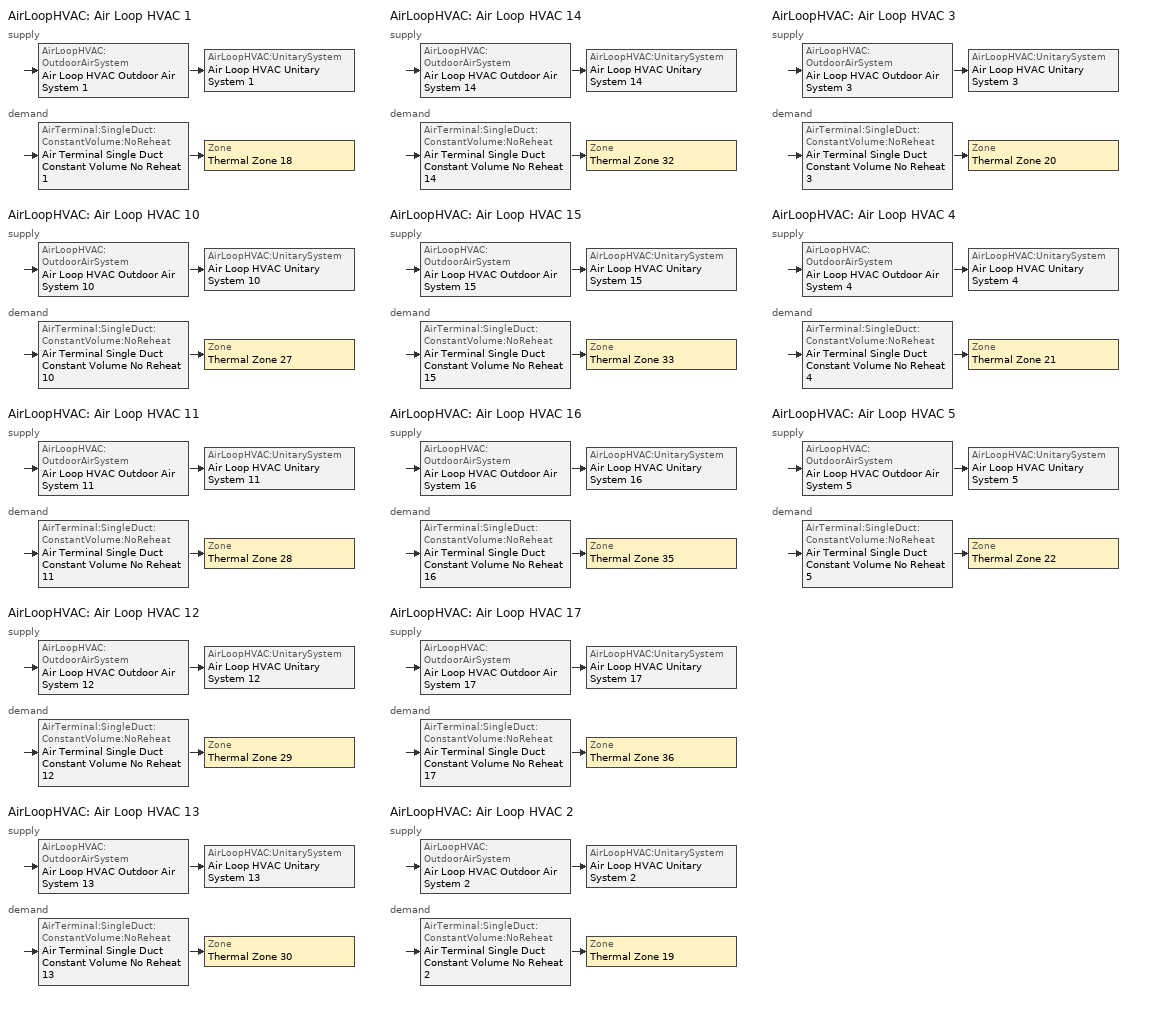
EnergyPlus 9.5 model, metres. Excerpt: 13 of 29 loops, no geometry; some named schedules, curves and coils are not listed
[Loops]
AirLoopHVAC 'Air Loop HVAC 1'
 supply: AirLoopHVAC:OutdoorAirSystem 'Air Loop HVAC Outdoor Air System 1' > AirLoopHVAC:UnitarySystem 'Air Loop HVAC Unitary System 1'
 demand: AirTerminal:SingleDuct:ConstantVolume:NoReheat 'Air Terminal Single Duct Constant Volume No Reheat 1' > Zone 'Thermal Zone 18'
AirLoopHVAC 'Air Loop HVAC 10'
 supply: AirLoopHVAC:OutdoorAirSystem 'Air Loop HVAC Outdoor Air System 10' > AirLoopHVAC:UnitarySystem 'Air Loop HVAC Unitary System 10'
 demand: AirTerminal:SingleDuct:ConstantVolume:NoReheat 'Air Terminal Single Duct Constant Volume No Reheat 10' > Zone 'Thermal Zone 27'
AirLoopHVAC 'Air Loop HVAC 11'
 supply: AirLoopHVAC:OutdoorAirSystem 'Air Loop HVAC Outdoor Air System 11' > AirLoopHVAC:UnitarySystem 'Air Loop HVAC Unitary System 11'
 demand: AirTerminal:SingleDuct:ConstantVolume:NoReheat 'Air Terminal Single Duct Constant Volume No Reheat 11' > Zone 'Thermal Zone 28'
AirLoopHVAC 'Air Loop HVAC 12'
 supply: AirLoopHVAC:OutdoorAirSystem 'Air Loop HVAC Outdoor Air System 12' > AirLoopHVAC:UnitarySystem 'Air Loop HVAC Unitary System 12'
 demand: AirTerminal:SingleDuct:ConstantVolume:NoReheat 'Air Terminal Single Duct Constant Volume No Reheat 12' > Zone 'Thermal Zone 29'
AirLoopHVAC 'Air Loop HVAC 13'
 supply: AirLoopHVAC:OutdoorAirSystem 'Air Loop HVAC Outdoor Air System 13' > AirLoopHVAC:UnitarySystem 'Air Loop HVAC Unitary System 13'
 demand: AirTerminal:SingleDuct:ConstantVolume:NoReheat 'Air Terminal Single Duct Constant Volume No Reheat 13' > Zone 'Thermal Zone 30'
AirLoopHVAC 'Air Loop HVAC 14'
 supply: AirLoopHVAC:OutdoorAirSystem 'Air Loop HVAC Outdoor Air System 14' > AirLoopHVAC:UnitarySystem 'Air Loop HVAC Unitary System 14'
 demand: AirTerminal:SingleDuct:ConstantVolume:NoReheat 'Air Terminal Single Duct Constant Volume No Reheat 14' > Zone 'Thermal Zone 32'
AirLoopHVAC 'Air Loop HVAC 15'
 supply: AirLoopHVAC:OutdoorAirSystem 'Air Loop HVAC Outdoor Air System 15' > AirLoopHVAC:UnitarySystem 'Air Loop HVAC Unitary System 15'
 demand: AirTerminal:SingleDuct:ConstantVolume:NoReheat 'Air Terminal Single Duct Constant Volume No Reheat 15' > Zone 'Thermal Zone 33'
AirLoopHVAC 'Air Loop HVAC 16'
 supply: AirLoopHVAC:OutdoorAirSystem 'Air Loop HVAC Outdoor Air System 16' > AirLoopHVAC:UnitarySystem 'Air Loop HVAC Unitary System 16'
 demand: AirTerminal:SingleDuct:ConstantVolume:NoReheat 'Air Terminal Single Duct Constant Volume No Reheat 16' > Zone 'Thermal Zone 35'
AirLoopHVAC 'Air Loop HVAC 17'
 supply: AirLoopHVAC:OutdoorAirSystem 'Air Loop HVAC Outdoor Air System 17' > AirLoopHVAC:UnitarySystem 'Air Loop HVAC Unitary System 17'
 demand: AirTerminal:SingleDuct:ConstantVolume:NoReheat 'Air Terminal Single Duct Constant Volume No Reheat 17' > Zone 'Thermal Zone 36'
AirLoopHVAC 'Air Loop HVAC 2'
 supply: AirLoopHVAC:OutdoorAirSystem 'Air Loop HVAC Outdoor Air System 2' > AirLoopHVAC:UnitarySystem 'Air Loop HVAC Unitary System 2'
 demand: AirTerminal:SingleDuct:ConstantVolume:NoReheat 'Air Terminal Single Duct Constant Volume No Reheat 2' > Zone 'Thermal Zone 19'
AirLoopHVAC 'Air Loop HVAC 3'
 supply: AirLoopHVAC:OutdoorAirSystem 'Air Loop HVAC Outdoor Air System 3' > AirLoopHVAC:UnitarySystem 'Air Loop HVAC Unitary System 3'
 demand: AirTerminal:SingleDuct:ConstantVolume:NoReheat 'Air Terminal Single Duct Constant Volume No Reheat 3' > Zone 'Thermal Zone 20'
AirLoopHVAC 'Air Loop HVAC 4'
 supply: AirLoopHVAC:OutdoorAirSystem 'Air Loop HVAC Outdoor Air System 4' > AirLoopHVAC:UnitarySystem 'Air Loop HVAC Unitary System 4'
 demand: AirTerminal:SingleDuct:ConstantVolume:NoReheat 'Air Terminal Single Duct Constant Volume No Reheat 4' > Zone 'Thermal Zone 21'
AirLoopHVAC 'Air Loop HVAC 5'
 supply: AirLoopHVAC:OutdoorAirSystem 'Air Loop HVAC Outdoor Air System 5' > AirLoopHVAC:UnitarySystem 'Air Loop HVAC Unitary System 5'
 demand: AirTerminal:SingleDuct:ConstantVolume:NoReheat 'Air Terminal Single Duct Constant Volume No Reheat 5' > Zone 'Thermal Zone 22'
[ZoneControl:Thermostat] Temperature Difference Between Cutout And Setpoint {deltaC}=0
Name | Zone or ZoneList | Control Type Schedule | Control 1
Thermal Zone 18 Thermostat | Thermal Zone 18 | Thermal Zone 18 Thermostat Schedule | Thermostat Setpoint Dual Setpoint 1
Thermal Zone 19 Thermostat | Thermal Zone 19 | Thermal Zone 19 Thermostat Schedule | Thermostat Setpoint Dual Setpoint 2
Thermal Zone 20 Thermostat | Thermal Zone 20 | Thermal Zone 20 Thermostat Schedule | Thermostat Setpoint Dual Setpoint 3
Thermal Zone 21 Thermostat | Thermal Zone 21 | Thermal Zone 21 Thermostat Schedule | Thermostat Setpoint Dual Setpoint 4
Thermal Zone 22 Thermostat | Thermal Zone 22 | Thermal Zone 22 Thermostat Schedule | Thermostat Setpoint Dual Setpoint 5
Thermal Zone 27 Thermostat | Thermal Zone 27 | Thermal Zone 27 Thermostat Schedule | Thermostat Setpoint Dual Setpoint 10
Thermal Zone 28 Thermostat | Thermal Zone 28 | Thermal Zone 28 Thermostat Schedule | Thermostat Setpoint Dual Setpoint 11
Thermal Zone 29 Thermostat | Thermal Zone 29 | Thermal Zone 29 Thermostat Schedule | Thermostat Setpoint Dual Setpoint 12
Thermal Zone 30 Thermostat | Thermal Zone 30 | Thermal Zone 30 Thermostat Schedule | Thermostat Setpoint Dual Setpoint 13
Thermal Zone 32 Thermostat | Thermal Zone 32 | Thermal Zone 32 Thermostat Schedule | Thermostat Setpoint Dual Setpoint 15
Thermal Zone 33 Thermostat | Thermal Zone 33 | Thermal Zone 33 Thermostat Schedule | Thermostat Setpoint Dual Setpoint 16
Thermal Zone 35 Thermostat | Thermal Zone 35 | Thermal Zone 35 Thermostat Schedule | Thermostat Setpoint Dual Setpoint 18
Thermal Zone 36 Thermostat | Thermal Zone 36 | Thermal Zone 36 Thermostat Schedule | Thermostat Setpoint Dual Setpoint 19
[ThermostatSetpoint:DualSetpoint]
Name | Heating Setpoint Temperature Schedule | Cooling Setpoint Temperature Schedule
Thermostat Setpoint Dual Setpoint 1 | Schedule Year 2 | Schedule Year 1
Thermostat Setpoint Dual Setpoint 2 | Schedule Year 4 | Schedule Year 3
Thermostat Setpoint Dual Setpoint 3 | Schedule Year 6 | Schedule Year 5
Thermostat Setpoint Dual Setpoint 4 | Schedule Year 8 | Schedule Year 7
Thermostat Setpoint Dual Setpoint 5 | Schedule Year 10 | Schedule Year 9
Thermostat Setpoint Dual Setpoint 10 | Schedule Year 20 | Schedule Year 19
Thermostat Setpoint Dual Setpoint 11 | Schedule Year 22 | Schedule Year 21
Thermostat Setpoint Dual Setpoint 12 | Schedule Year 24 | Schedule Year 23
Thermostat Setpoint Dual Setpoint 13 | Schedule Year 26 | Schedule Year 25
Thermostat Setpoint Dual Setpoint 15 | Schedule Year 30 | Schedule Year 29
Thermostat Setpoint Dual Setpoint 16 | Schedule Year 32 | Schedule Year 31
Thermostat Setpoint Dual Setpoint 18 | Schedule Year 36 | Schedule Year 35
Thermostat Setpoint Dual Setpoint 19 | Schedule Year 38 | Schedule Year 37
[AirTerminal:SingleDuct:ConstantVolume:NoReheat]
Name | Availability Schedule | Maximum Air Flow Rate {m3/s}
Air Terminal Single Duct Constant Volume No Reheat 1 | Schedule Compact 5 | 1.88068
Air Terminal Single Duct Constant Volume No Reheat 2 | Schedule Compact 9 | 1.42471
Air Terminal Single Duct Constant Volume No Reheat 3 | Schedule Compact 13 | 4.30961
Air Terminal Single Duct Constant Volume No Reheat 4 | Schedule Compact 17 | 4.76907
Air Terminal Single Duct Constant Volume No Reheat 5 | Schedule Compact 21 | 4.64335
Air Terminal Single Duct Constant Volume No Reheat 10 | Schedule Compact 41 | 1.07747
Air Terminal Single Duct Constant Volume No Reheat 11 | Schedule Compact 45 | 4.27363
Air Terminal Single Duct Constant Volume No Reheat 12 | Schedule Compact 49 | 0.432924
Air Terminal Single Duct Constant Volume No Reheat 13 | Schedule Compact 53 | 0.286882
Air Terminal Single Duct Constant Volume No Reheat 14 | Schedule Compact 60 | 0.2581
Air Terminal Single Duct Constant Volume No Reheat 15 | Schedule Compact 64 | 0.350652
Air Terminal Single Duct Constant Volume No Reheat 16 | Schedule Compact 72 | 0.0755892
Air Terminal Single Duct Constant Volume No Reheat 17 | Schedule Compact 76 | 1.14708
[Zone equipment]
Thermal Zone 18: Air Terminal Single Duct Constant Volume No Reheat 1
Thermal Zone 19: Air Terminal Single Duct Constant Volume No Reheat 2
Thermal Zone 20: Air Terminal Single Duct Constant Volume No Reheat 3
Thermal Zone 21: Air Terminal Single Duct Constant Volume No Reheat 4
Thermal Zone 22: Air Terminal Single Duct Constant Volume No Reheat 5
Thermal Zone 27: Air Terminal Single Duct Constant Volume No Reheat 10
Thermal Zone 28: Air Terminal Single Duct Constant Volume No Reheat 11
Thermal Zone 29: Fan Zone Exhaust 1, Air Terminal Single Duct Constant Volume No Reheat 12
Thermal Zone 30: Air Terminal Single Duct Constant Volume No Reheat 13
Thermal Zone 32: Air Terminal Single Duct Constant Volume No Reheat 14
Thermal Zone 33: Air Terminal Single Duct Constant Volume No Reheat 15
Thermal Zone 35: Air Terminal Single Duct Constant Volume No Reheat 16
Thermal Zone 36: Air Terminal Single Duct Constant Volume No Reheat 17
[Sizing:Zone] Zone Cooling Design Supply Air Temperature Input Method=SupplyAirTemperature; Zone Cooling Design Supply Air Temperature Difference {deltaC}=11.11; Zone Heating Design Supply Air Temperature Input Method=SupplyAirTemperature; Zone Heating Design Supply Air Temperature Difference {deltaC}=11.11; Zone Cooling Design Supply Air Humidity Ratio {kgWater/kgDryAir}=0.0085; Zone Heating Design Supply Air Humidity Ratio {kgWater/kgDryAir}=0.008; Cooling Design Air Flow Method=Flow/Zone; Cooling Minimum Air Flow per Zone Floor Area {m3/s-m2}=0.000762; Cooling Minimum Air Flow {m3/s}=0; Cooling Minimum Air Flow Fraction=0; Heating Design Air Flow Method=Flow/Zone; Heating Maximum Air Flow per Zone Floor Area {m3/s-m2}=0.002032; Heating Maximum Air Flow {m3/s}=0.141576; Heating Maximum Air Flow Fraction=0.3; Account for Dedicated Outdoor Air System=No
Name | Zone Cooling Design Supply Air Temperature {C} | Zone Heating Design Supply Air Temperature {C} | Design Specification Outdoor Air Object | Cooling Design Air Flow Rate {m3/s} | Heating Design Air Flow Rate {m3/s}
Thermal Zone 18 | 13.8889 | 35 | Design Specification Outdoor Air 1 | 1.88068 | 1.88068
Thermal Zone 19 | 13.8889 | 35 | Design Specification Outdoor Air 2 | 1.42471 | 1.42471
Thermal Zone 20 | 13.8889 | 35 | Design Specification Outdoor Air 3 | 4.30961 | 4.30961
Thermal Zone 21 | 13.8889 | 35 | Design Specification Outdoor Air 4 | 4.76907 | 4.76907
Thermal Zone 22 | 13.8889 | 35 | Design Specification Outdoor Air 5 | 4.64335 | 4.64335
Thermal Zone 27 | 13.8889 | 35 | Design Specification Outdoor Air 10 | 1.07747 | 1.07747
Thermal Zone 28 | 13.8889 | 35 | Design Specification Outdoor Air 11 | 4.27363 | 4.27363
Thermal Zone 29 | 13.3333 | 43.3333 | Design Specification Outdoor Air 26 | 0.432924 | 0.432924
Thermal Zone 30 | 13.3333 | 43.3333 | Design Specification Outdoor Air 27 | 0.286882 | 0.286882
Thermal Zone 32 | 13.3333 | 43.3333 | Design Specification Outdoor Air 28 | 0.2581 | 0.2581
Thermal Zone 33 | 13.3333 | 43.3333 | Design Specification Outdoor Air 25 | 0.350652 | 0.350652
Thermal Zone 35 | 13.3333 | 43.3333 | Design Specification Outdoor Air 18 | 0.0755892 | 0.0755892
Thermal Zone 36 | 13.8889 | 35 | Design Specification Outdoor Air 19 | 1.14708 | 1.14708
[DesignSpecification:OutdoorAir] Outdoor Air Method=Sum; Outdoor Air Flow per Person {m3/s-person}=0; Outdoor Air Flow per Zone Floor Area {m3/s-m2}=0; Outdoor Air Flow per Zone {m3/s}=0; Outdoor Air Flow Air Changes per Hour {1/hr}=0
Design Specification Outdoor Air 1; Design Specification Outdoor Air 2; Design Specification Outdoor Air 3; Design Specification Outdoor Air 4; Design Specification Outdoor Air 5; Design Specification Outdoor Air 10; Design Specification Outdoor Air 11; Design Specification Outdoor Air 26; Design Specification Outdoor Air 27; Design Specification Outdoor Air 28; Design Specification Outdoor Air 25; Design Specification Outdoor Air 18; Design Specification Outdoor Air 19
[Fan:ZoneExhaust]
Fan Zone Exhaust 1: Availability Schedule=Schedule Year 87; Fan Total Efficiency=0.7; Pressure Rise {Pa}=0.00741683; Maximum Flow Rate {m3/s}=0.09438; System Availability Manager Coupling Mode=Decoupled
[ZoneHVAC:PackagedTerminalAirConditioner]
Zone HVAC Packaged Terminal Air Conditioner 1: Availability Schedule=Always On Discrete; Cooling Supply Air Flow Rate {m3/s}=0.0127646; Heating Supply Air Flow Rate {m3/s}=0.0127646; No Load Supply Air Flow Rate {m3/s}=0.0127646; Cooling Outdoor Air Flow Rate {m3/s}=0; Heating Outdoor Air Flow Rate {m3/s}=0; No Load Outdoor Air Flow Rate {m3/s}=0; Supply Air Fan=Fan On Off 14; Heating Coil=Coil Heating Electric 12; Cooling Coil=Coil Cooling DX Single Speed 3; Fan Placement=BlowThrough; Supply Air Fan Operating Mode Schedule=Schedule Year 91; Minimum Supply Air Temperature in Cooling Mode {C}=14.4444; Maximum Supply Air Temperature in Heating Mode {C}=35
[Fan:OnOff] Motor In Airstream Fraction=1
Name | Availability Schedule | Fan Total Efficiency | Pressure Rise {Pa} | Maximum Flow Rate {m3/s} | Motor Efficiency | Fan Power Ratio Function of Speed Ratio Curve | Fan Efficiency Ratio Function of Speed Ratio Curve
Fan On Off 14 | Always On Discrete | 0.5 | 62.1446 | 0.0127646 | 0.714286 | Fan On Off Power Curve 13 | Fan On Off Efficiency Curve 13
Fan On Off 17 | Always On Discrete | 0.5 | 62.1446 | 0.193782 | 0.714286 | Fan On Off Power Curve 16 | Fan On Off Efficiency Curve 16
Fan On Off 1 | Schedule Year 65 | 0.64 | 310.723 | 1.88068 | 0.914286 | Fan On Off Power Curve | Fan On Off Efficiency Curve
Fan On Off 10 | Schedule Year 83 | 0.64 | 310.723 | 1.07747 | 0.914286 | Fan On Off Power Curve 9 | Fan On Off Efficiency Curve 9
Fan On Off 11 | Schedule Year 85 | 0.64 | 310.723 | 4.27363 | 0.914286 | Fan On Off Power Curve 10 | Fan On Off Efficiency Curve 10
Fan On Off 12 | Schedule Year 87 | 0.64 | 169.033 | 0.432924 | 0.914286 | Fan On Off Power Curve 11 | Fan On Off Efficiency Curve 11
Fan On Off 13 | Schedule Year 89 | 0.64 | 169.033 | 0.286882 | 0.914286 | Fan On Off Power Curve 12 | Fan On Off Efficiency Curve 12
Fan On Off 15 | Schedule Year 92 | 0.64 | 169.033 | 0.2581 | 0.914286 | Fan On Off Power Curve 14 | Fan On Off Efficiency Curve 14
Fan On Off 16 | Schedule Year 94 | 0.64 | 169.033 | 0.350652 | 0.914286 | Fan On Off Power Curve 15 | Fan On Off Efficiency Curve 15
Fan On Off 18 | Schedule Year 97 | 0.64 | 169.033 | 0.0755892 | 0.914286 | Fan On Off Power Curve 17 | Fan On Off Efficiency Curve 17
Fan On Off 19 | Schedule Year 99 | 0.64 | 310.723 | 1.14708 | 0.914286 | Fan On Off Power Curve 18 | Fan On Off Efficiency Curve 18
Fan On Off 2 | Schedule Year 67 | 0.64 | 310.723 | 1.42471 | 0.914286 | Fan On Off Power Curve 1 | Fan On Off Efficiency Curve 1
Fan On Off 3 | Schedule Year 69 | 0.64 | 310.723 | 4.30961 | 0.914286 | Fan On Off Power Curve 2 | Fan On Off Efficiency Curve 2
Fan On Off 4 | Schedule Year 71 | 0.64 | 310.723 | 4.76907 | 0.914286 | Fan On Off Power Curve 3 | Fan On Off Efficiency Curve 3
Fan On Off 5 | Schedule Year 73 | 0.64 | 310.723 | 4.64335 | 0.914286 | Fan On Off Power Curve 4 | Fan On Off Efficiency Curve 4
[Coil:Heating:Electric] Efficiency=1
Name | Availability Schedule | Nominal Capacity {W}
Coil Heating Electric 12 | Schedule Compact 54 | 711.937
Coil Heating Electric 13 | Schedule Compact 66 | 5404.02
Coil Heating Electric 1 | Schedule Compact 3 | 243939
Coil Heating Electric 10 | Schedule Compact 39 | 139757
Coil Heating Electric 11 | Schedule Compact 43 | 554322
Coil Heating Electric 14 | Schedule Compact 74 | 148785
Coil Heating Electric 2 | Schedule Compact 7 | 184796
Coil Heating Electric 3 | Schedule Compact 11 | 558989
Coil Heating Electric 4 | Schedule Compact 15 | 618585
Coil Heating Electric 5 | Schedule Compact 19 | 602278
[Coil:Cooling:DX:SingleSpeed] Gross Rated Sensible Heat Ratio=0.783; Gross Rated Cooling COP {W/W}=3; Rated Evaporator Fan Power Per Volume Flow Rate {W/(m3/s)}=773.3; Total Cooling Capacity Function of Temperature Curve=Table Multi Variable Lookup 1; Total Cooling Capacity Function of Flow Fraction Curve=Table Multi Variable Lookup 2; Energy Input Ratio Function of Temperature Curve=Table Multi Variable Lookup 3; Energy Input Ratio Function of Flow Fraction Curve=Table Multi Variable Lookup 4; Minimum Outdoor Dry-Bulb Temperature for Compressor Operation {C}=-60; Condenser Type=AirCooled; Evaporative Condenser Effectiveness=0; Evaporative Condenser Air Flow Rate {m3/s}=Autosize; Evaporative Condenser Pump Rated Power Consumption {W}=Autosize; Crankcase Heater Capacity {W}=0; Maximum Outdoor Dry-Bulb Temperature for Crankcase Heater Operation {C}=0; Basin Heater Capacity {W/K}=0; Basin Heater Setpoint Temperature {C}=10
Name | Availability Schedule | Gross Rated Total Cooling Capacity {W} | Rated Air Flow Rate {m3/s} | Part Load Fraction Correlation Curve
Coil Cooling DX Single Speed 3 | Always Off Discrete | 478.552 | 0.0127646 | Curve Quadratic 12
Coil Cooling DX Single Speed 6 | Schedule Compact 65 | 3530.18 | 0.193782 | Curve Quadratic 24
Coil Cooling DX Single Speed 1 | Schedule Compact 46 | 10698.3 | 0.432924 | Curve Quadratic 4
Coil Cooling DX Single Speed 2 | Schedule Compact 50 | 6474.12 | 0.286882 | Curve Quadratic 8
Coil Cooling DX Single Speed 4 | Schedule Compact 57 | 5877.61 | 0.2581 | Curve Quadratic 16
Coil Cooling DX Single Speed 5 | Schedule Compact 61 | 7951.52 | 0.350652 | Curve Quadratic 20
Coil Cooling DX Single Speed 7 | Schedule Compact 69 | 1507.52 | 0.0755892 | Curve Quadratic 30
[ZoneHVAC:PackagedTerminalHeatPump]
Zone HVAC Packaged Terminal Heat Pump 1: Availability Schedule=Always On Discrete; Cooling Supply Air Flow Rate {m3/s}=0.193782; Heating Supply Air Flow Rate {m3/s}=0.193782; No Load Supply Air Flow Rate {m3/s}=0.193782; Cooling Outdoor Air Flow Rate {m3/s}=0; Heating Outdoor Air Flow Rate {m3/s}=0; No Load Outdoor Air Flow Rate {m3/s}=0; Supply Air Fan=Fan On Off 17; Heating Coil=Coil Heating DX Single Speed 1; Heating Convergence Tolerance=0.001; Cooling Coil=Coil Cooling DX Single Speed 6; Cooling Convergence Tolerance=0.001; Supplemental Heating Coil=Coil Heating Electric 13; Maximum Supply Air Temperature from Supplemental Heater {C}=35; Maximum Outdoor Dry-Bulb Temperature for Supplemental Heater Operation {C}=4.44444; Fan Placement=BlowThrough; Supply Air Fan Operating Mode Schedule=Schedule Year 96; Minimum Supply Air Temperature in Cooling Mode {C}=14.4444; Maximum Supply Air Temperature in Heating Mode {C}=35
[AirLoopHVAC] Design Supply Air Flow Rate {m3/s}=AutoSize; Design Return Air Flow Fraction of Supply Air Flow=1
Air Loop HVAC 1; Air Loop HVAC 10; Air Loop HVAC 11; Air Loop HVAC 12; Air Loop HVAC 13; Air Loop HVAC 14; Air Loop HVAC 15; Air Loop HVAC 16; Air Loop HVAC 17; Air Loop HVAC 2; Air Loop HVAC 3; Air Loop HVAC 4; Air Loop HVAC 5
[Sizing:System] Type of Load to Size On=Sensible; Central Heating Maximum System Air Flow Ratio=1; Preheat Design Temperature {C}=10; Preheat Design Humidity Ratio {kgWater/kgDryAir}=0.008; Precool Design Temperature {C}=15.5556; Precool Design Humidity Ratio {kgWater/kgDryAir}=0.008; Type of Zone Sum to Use=NonCoincident; 100% Outdoor Air in Cooling=No; 100% Outdoor Air in Heating=No; Central Cooling Design Supply Air Humidity Ratio {kgWater/kgDryAir}=0.0085; Central Heating Design Supply Air Humidity Ratio {kgWater/kgDryAir}=0.008; Cooling Supply Air Flow Rate Method=Flow/System; Cooling Supply Air Flow Rate Per Floor Area {m3/s-m2}=0.00996765; Cooling Fraction of Autosized Cooling Supply Air Flow Rate=1; Cooling Supply Air Flow Rate Per Unit Cooling Capacity {m3/s-W}=3.94755e-05; Heating Supply Air Flow Rate Method=Flow/System; Heating Supply Air Flow Rate Per Floor Area {m3/s-m2}=0.00996765; Heating Fraction of Autosized Heating Supply Air Flow Rate=1; Heating Fraction of Autosized Cooling Supply Air Flow Rate=1; Heating Supply Air Flow Rate Per Unit Heating Capacity {m3/s-W}=3.15882e-05; System Outdoor Air Method=ZoneSum; Zone Maximum Outdoor Air Fraction=1; Cooling Design Capacity Method=CoolingDesignCapacity; Cooling Design Capacity {W}=Autosize; Cooling Design Capacity Per Floor Area {W/m2}=234.7; Fraction of Autosized Cooling Design Capacity=1; Heating Design Capacity Method=HeatingDesignCapacity; Heating Design Capacity {W}=Autosize; Heating Design Capacity Per Floor Area {W/m2}=157; Fraction of Autosized Heating Design Capacity=1; Central Cooling Capacity Control Method=VT
Name | Design Outdoor Air Flow Rate {m3/s} | Central Cooling Design Supply Air Temperature {C} | Central Heating Design Supply Air Temperature {C} | Cooling Supply Air Flow Rate {m3/s} | Heating Supply Air Flow Rate {m3/s}
Air Loop HVAC 1 | 0 | 15.3935 | 35 | 1.88068 | 1.88068
Air Loop HVAC 10 | 0 | 24.3929 | 35 | 1.07747 | 1.07747
Air Loop HVAC 11 | 0 | 24.5766 | 35 | 4.27363 | 4.27363
Air Loop HVAC 12 | 0.105375 | 13.3333 | 43.3333 | 0.432924 | 0.432924
Air Loop HVAC 13 | 0.0384025 | 13.3333 | 43.3333 | 0.286882 | 0.286882
Air Loop HVAC 14 | 0.0372573 | 13.3333 | 43.3333 | 0.2581 | 0.2581
Air Loop HVAC 15 | 0.0488939 | 13.3333 | 43.3333 | 0.350652 | 0.350652
Air Loop HVAC 16 | 0 | 13.3333 | 43.3333 | 0.0755892 | 0.0755892
Air Loop HVAC 17 | 0 | 22.4701 | 35 | 1.14708 | 1.14708
Air Loop HVAC 2 | 0 | 16.1111 | 35 | 1.42471 | 1.42471
Air Loop HVAC 3 | 0 | 21.8501 | 35 | 4.30961 | 4.30961
Air Loop HVAC 4 | 0 | 21.8264 | 35 | 4.76907 | 4.76907
Air Loop HVAC 5 | 0 | 22.1568 | 35 | 4.64335 | 4.64335
[Controller:OutdoorAir] Economizer Control Type=NoEconomizer; Economizer Control Action Type=ModulateFlow; Economizer Maximum Limit Dry-Bulb Temperature {C}=28; Economizer Maximum Limit Enthalpy {J/kg}=64000; Economizer Minimum Limit Dry-Bulb Temperature {C}=-100; Lockout Type=NoLockout; Minimum Limit Type=FixedMinimum; High Humidity Control=No; Control High Indoor Humidity Based on Outdoor Humidity Ratio=Yes; Heat Recovery Bypass Control Type=BypassWhenWithinEconomizerLimits
Name | Minimum Outdoor Air Flow Rate {m3/s} | Maximum Outdoor Air Flow Rate {m3/s} | Minimum Outdoor Air Schedule
Controller Outdoor Air 1 | 0 | 0 | Schedule Year 66
Controller Outdoor Air 10 | 0 | 0 | Schedule Year 84
Controller Outdoor Air 11 | 0 | 0 | Schedule Year 86
Controller Outdoor Air 12 | 0.105375 | 0.105375 | Schedule Year 88
Controller Outdoor Air 13 | 0.0384025 | 0.0384025 | Schedule Year 90
Controller Outdoor Air 14 | 0.0372573 | 0.0372573 | Schedule Year 93
Controller Outdoor Air 15 | 0.0488939 | 0.0488939 | Schedule Year 95
Controller Outdoor Air 16 | 0 | 0 | Schedule Year 98
Controller Outdoor Air 17 | 0 | 0 | Schedule Year 100
Controller Outdoor Air 2 | 0 | 0 | Schedule Year 68
Controller Outdoor Air 3 | 0 | 0 | Schedule Year 70
Controller Outdoor Air 4 | 0 | 0 | Schedule Year 72
Controller Outdoor Air 5 | 0 | 0 | Schedule Year 74
[SetpointManager:MixedAir] Control Variable=Temperature
Node 34 OS Default SPM; Node 223 OS Default SPM; Node 244 OS Default SPM; Node 256 OS Default SPM; Node 270 OS Default SPM; Node 285 OS Default SPM; Node 297 OS Default SPM; Node 312 OS Default SPM; Node 333 OS Default SPM; Node 55 OS Default SPM; Node 76 OS Default SPM; Node 97 OS Default SPM; Node 118 OS Default SPM
[AirLoopHVAC:UnitarySystem] Control Type=Load; Fan Placement=DrawThrough; DX Heating Coil Sizing Ratio=1; Use DOAS DX Cooling Coil=No; Minimum Supply Air Temperature {C}=2; Cooling Supply Air Flow Rate Method=SupplyAirFlowRate; Heating Supply Air Flow Rate Method=SupplyAirFlowRate; No Load Supply Air Flow Rate Method=SupplyAirFlowRate; Maximum Supply Air Temperature {C}=80; Maximum Outdoor Dry-Bulb Temperature for Supplemental Heater Operation {C}=21; Maximum Cycling Rate {cycles/hr}=2.5; Heat Pump Time Constant {s}=60; Fraction of On-Cycle Power Use=0.01; Heat Pump Fan Delay Time {s}=60; Ancillary On-Cycle Electric Power {W}=0; Ancillary Off-Cycle Electric Power {W}=0
Name | Controlling Zone or Thermostat Location | Dehumidification Control Type | Supply Fan | Supply Air Fan Operating Mode Schedule | Cooling Coil | Latent Load Control | Supplemental Heating Coil | Cooling Supply Air Flow Rate {m3/s} | Heating Supply Air Flow Rate {m3/s} | No Load Supply Air Flow Rate {m3/s} | Design Specification Multispeed Object | Heating Coil
Air Loop HVAC Unitary System 1 | Thermal Zone 18 | CoolReheat | Fan On Off 1 | Schedule Year 65 | Coil Cooling Water 1 | LatentOrSensibleLoadControl | Coil Heating Electric 1 | 1.88068 | 1.88068 | 1.88068 | Unitary System Performance Multispeed 1
Air Loop HVAC Unitary System 10 | Thermal Zone 27 | CoolReheat | Fan On Off 10 | Schedule Year 83 | Coil Cooling Water 10 | LatentOrSensibleLoadControl | Coil Heating Electric 10 | 1.07747 | 1.07747 | 1.07747 | Unitary System Performance Multispeed 10
Air Loop HVAC Unitary System 11 | Thermal Zone 28 | CoolReheat | Fan On Off 11 | Schedule Year 85 | Coil Cooling Water 11 | LatentOrSensibleLoadControl | Coil Heating Electric 11 | 4.27363 | 4.27363 | 4.27363 | Unitary System Performance Multispeed 11
Air Loop HVAC Unitary System 12 | Thermal Zone 29 | None | Fan On Off 12 | Schedule Year 87 | Coil Cooling DX Single Speed 1 | SensibleOnlyLoadControl |  | 0.432924 | 0.432924 | 0.432924 | Unitary System Performance Multispeed 12 | Coil Heating Gas Multi Stage 1
Air Loop HVAC Unitary System 13 | Thermal Zone 30 | None | Fan On Off 13 | Schedule Year 89 | Coil Cooling DX Single Speed 2 | SensibleOnlyLoadControl |  | 0.286882 | 0.286882 | 0.286882 | Unitary System Performance Multispeed 13 | Coil Heating Gas Multi Stage 2
Air Loop HVAC Unitary System 14 | Thermal Zone 32 | None | Fan On Off 15 | Schedule Year 92 | Coil Cooling DX Single Speed 4 | SensibleOnlyLoadControl |  | 0.2581 | 0.2581 | 0.2581 | Unitary System Performance Multispeed 14 | Coil Heating Gas Multi Stage 3
Air Loop HVAC Unitary System 15 | Thermal Zone 33 | None | Fan On Off 16 | Schedule Year 94 | Coil Cooling DX Single Speed 5 | SensibleOnlyLoadControl |  | 0.350652 | 0.350652 | 0.350652 | Unitary System Performance Multispeed 15 | Coil Heating Gas Multi Stage 4
Air Loop HVAC Unitary System 16 | Thermal Zone 35 | None | Fan On Off 18 | Schedule Year 97 | Coil Cooling DX Single Speed 7 | SensibleOnlyLoadControl |  | 0.0755892 | 0.0755892 | 0.0755892 | Unitary System Performance Multispeed 16 | Coil Heating Gas Multi Stage 5
Air Loop HVAC Unitary System 17 | Thermal Zone 36 | CoolReheat | Fan On Off 19 | Schedule Year 99 | Coil Cooling Water 12 | LatentOrSensibleLoadControl | Coil Heating Electric 14 | 1.14708 | 1.14708 | 1.14708 | Unitary System Performance Multispeed 17
Air Loop HVAC Unitary System 2 | Thermal Zone 19 | CoolReheat | Fan On Off 2 | Schedule Year 67 | Coil Cooling Water 2 | LatentOrSensibleLoadControl | Coil Heating Electric 2 | 1.42471 | 1.42471 | 1.42471 | Unitary System Performance Multispeed 2
Air Loop HVAC Unitary System 3 | Thermal Zone 20 | CoolReheat | Fan On Off 3 | Schedule Year 69 | Coil Cooling Water 3 | LatentOrSensibleLoadControl | Coil Heating Electric 3 | 4.30961 | 4.30961 | 4.30961 | Unitary System Performance Multispeed 3
Air Loop HVAC Unitary System 4 | Thermal Zone 21 | CoolReheat | Fan On Off 4 | Schedule Year 71 | Coil Cooling Water 4 | LatentOrSensibleLoadControl | Coil Heating Electric 4 | 4.76907 | 4.76907 | 4.76907 | Unitary System Performance Multispeed 4
Air Loop HVAC Unitary System 5 | Thermal Zone 22 | CoolReheat | Fan On Off 5 | Schedule Year 73 | Coil Cooling Water 5 | LatentOrSensibleLoadControl | Coil Heating Electric 5 | 4.64335 | 4.64335 | 4.64335 | Unitary System Performance Multispeed 5
[UnitarySystemPerformance:Multispeed] Number of Speeds for Cooling=1; Single Mode Operation=No; No Load Supply Air Flow Rate Ratio=1; Heating Speed Supply Air Flow Ratio 1=1; Cooling Speed Supply Air Flow Ratio 1=1
Name | Number of Speeds for Heating
Unitary System Performance Multispeed 1; Unitary System Performance Multispeed 10; Unitary System Performance Multispeed 11; Unitary System Performance Multispeed 17; Unitary System Performance Multispeed 2; Unitary System Performance Multispeed 3; Unitary System Performance Multispeed 4; Unitary System Performance Multispeed 5 | 0
Unitary System Performance Multispeed 12; Unitary System Performance Multispeed 13; Unitary System Performance Multispeed 14; Unitary System Performance Multispeed 15; Unitary System Performance Multispeed 16 | 1
[SetpointManager:SingleZone:Reheat] Control Variable=Temperature; Minimum Supply Air Temperature {C}=-99; Maximum Supply Air Temperature {C}=99
Name | Control Zone
Setpoint Manager Single Zone Reheat 1 | Thermal Zone 18
Setpoint Manager Single Zone Reheat 10 | Thermal Zone 27
Setpoint Manager Single Zone Reheat 11 | Thermal Zone 28
Setpoint Manager Single Zone Reheat 12 | Thermal Zone 29
Setpoint Manager Single Zone Reheat 13 | Thermal Zone 30
Setpoint Manager Single Zone Reheat 14 | Thermal Zone 32
Setpoint Manager Single Zone Reheat 15 | Thermal Zone 33
Setpoint Manager Single Zone Reheat 16 | Thermal Zone 35
Setpoint Manager Single Zone Reheat 17 | Thermal Zone 36
Setpoint Manager Single Zone Reheat 2 | Thermal Zone 19
Setpoint Manager Single Zone Reheat 3 | Thermal Zone 20
Setpoint Manager Single Zone Reheat 4 | Thermal Zone 21
Setpoint Manager Single Zone Reheat 5 | Thermal Zone 22
[Coil:Heating:Gas:MultiStage] Number of Stages=1; Stage Gas Burner Efficiency 1 {W/W}=1; Stage Nominal Capacity 1 {W}=AutoSize; Stage Parasitic Electric Load 1 {W}=0
Name | Availability Schedule
Coil Heating Gas Multi Stage 1 | Schedule Compact 47
Coil Heating Gas Multi Stage 2 | Schedule Compact 51
Coil Heating Gas Multi Stage 3 | Schedule Compact 58
Coil Heating Gas Multi Stage 4 | Schedule Compact 62
Coil Heating Gas Multi Stage 5 | Schedule Compact 70
[EnergyManagementSystem:Sensor] Output:Variable or Output:Meter=Cooling Coil Total Cooling Rate
Name | Output:Variable or Output:Meter Index Key
Energy_Management_System_Sensor_1 | Coil Cooling Water 1
Energy_Management_System_Sensor_10 | Coil Cooling Water 10
Energy_Management_System_Sensor_11 | Coil Cooling Water 11
Energy_Management_System_Sensor_12 | Coil Cooling Water 12
Energy_Management_System_Sensor_2 | Coil Cooling Water 2
Energy_Management_System_Sensor_3 | Coil Cooling Water 3
Energy_Management_System_Sensor_4 | Coil Cooling Water 4
Energy_Management_System_Sensor_5 | Coil Cooling Water 5
[Schedule:Compact]
Thermal Zone 18 Thermostat Schedule; Thermal Zone 19 Thermostat Schedule; Thermal Zone 20 Thermostat Schedule; Thermal Zone 21 Thermostat Schedule; Thermal Zone 22 Thermostat Schedule; Thermal Zone 27 Thermostat Schedule; Thermal Zone 28 Thermostat Schedule; Thermal Zone 29 Thermostat Schedule; Thermal Zone 30 Thermostat Schedule; Thermal Zone 32 Thermostat Schedule; Thermal Zone 33 Thermostat Schedule; Thermal Zone 35 Thermostat Schedule; Thermal Zone 36 Thermostat Schedule: Through: 12/31, For: AllDays, Until: 24:00, 4
Schedule Compact 11; Schedule Compact 13; Schedule Compact 15; Schedule Compact 17; Schedule Compact 19; Schedule Compact 21; Schedule Compact 3; Schedule Compact 39; Schedule Compact 41; Schedule Compact 43; Schedule Compact 45; Schedule Compact 46; Schedule Compact 47; Schedule Compact 49; Schedule Compact 5; Schedule Compact 50; Schedule Compact 51; Schedule Compact 53; Schedule Compact 57; Schedule Compact 58; Schedule Compact 60; Schedule Compact 61; Schedule Compact 62; Schedule Compact 64; Schedule Compact 69; Schedule Compact 7; Schedule Compact 70; Schedule Compact 72; Schedule Compact 74; Schedule Compact 76; Schedule Compact 9: Through: 12/31, For: AllDays, Until: 24:00, 1
[Schedule:Year]
Schedule Year 2: Schedule Week 2, 1, 1, 12, 31
Schedule Year 1: Schedule Week 1, 1, 1, 12, 31
Schedule Year 4: Schedule Week 4, 1, 1, 12, 31
Schedule Year 3: Schedule Week 3, 1, 1, 12, 31
Schedule Year 6: Schedule Week 6, 1, 1, 12, 31
Schedule Year 5: Schedule Week 5, 1, 1, 12, 31
Schedule Year 8: Schedule Week 8, 1, 1, 12, 31
Schedule Year 7: Schedule Week 7, 1, 1, 12, 31
Schedule Year 10: Schedule Week 10, 1, 1, 12, 31
Schedule Year 9: Schedule Week 9, 1, 1, 12, 31
Schedule Year 20: Schedule Week 20, 1, 1, 12, 31
Schedule Year 19: Schedule Week 19, 1, 1, 12, 31
Schedule Year 22: Schedule Week 22, 1, 1, 12, 31
Schedule Year 21: Schedule Week 21, 1, 1, 12, 31
Schedule Year 24: Schedule Week 24, 1, 1, 12, 31
Schedule Year 23: Schedule Week 23, 1, 1, 12, 31
Schedule Year 87: Schedule Week 87, 1, 1, 12, 31
Schedule Year 26: Schedule Week 26, 1, 1, 12, 31
Schedule Year 25: Schedule Week 25, 1, 1, 12, 31
Schedule Year 30: Schedule Week 30, 1, 1, 12, 31
Schedule Year 29: Schedule Week 29, 1, 1, 12, 31
Schedule Year 32: Schedule Week 32, 1, 1, 12, 31
Schedule Year 31: Schedule Week 31, 1, 1, 12, 31
Schedule Year 36: Schedule Week 36, 1, 1, 12, 31
Schedule Year 35: Schedule Week 35, 1, 1, 12, 31
Schedule Year 38: Schedule Week 38, 1, 1, 12, 31
Schedule Year 37: Schedule Week 37, 1, 1, 12, 31
Schedule Year 100: Schedule Week 100, 1, 1, 12, 31
Schedule Year 65: Schedule Week 65, 1, 1, 12, 31
Schedule Year 66: Schedule Week 66, 1, 1, 12, 31
Schedule Year 67: Schedule Week 67, 1, 1, 12, 31
Schedule Year 68: Schedule Week 68, 1, 1, 12, 31
Schedule Year 69: Schedule Week 69, 1, 1, 12, 31
Schedule Year 70: Schedule Week 70, 1, 1, 12, 31
Schedule Year 71: Schedule Week 71, 1, 1, 12, 31
Schedule Year 72: Schedule Week 72, 1, 1, 12, 31
Schedule Year 73: Schedule Week 73, 1, 1, 12, 31
Schedule Year 74: Schedule Week 74, 1, 1, 12, 31
Schedule Year 83: Schedule Week 83, 1, 1, 12, 31
Schedule Year 84: Schedule Week 84, 1, 1, 12, 31
Schedule Year 85: Schedule Week 85, 1, 1, 12, 31
Schedule Year 86: Schedule Week 86, 1, 1, 12, 31
Schedule Year 88: Schedule Week 88, 1, 1, 12, 31
Schedule Year 89: Schedule Week 89, 1, 1, 12, 31
Schedule Year 90: Schedule Week 90, 1, 1, 12, 31
Schedule Year 92: Schedule Week 92, 1, 1, 12, 31
Schedule Year 93: Schedule Week 93, 1, 1, 12, 31
Schedule Year 94: Schedule Week 94, 1, 1, 12, 31
Schedule Year 95: Schedule Week 95, 1, 1, 12, 31
Schedule Year 97: Schedule Week 97, 1, 1, 12, 31
Schedule Year 98: Schedule Week 98, 1, 1, 12, 31
Schedule Year 99: Schedule Week 99, 1, 1, 12, 31
[Schedule:Week:Daily]
Schedule Week 2: Schedule Day 39, Schedule Day 31, Schedule Day 31, Schedule Day 31, Schedule Day 31, Schedule Day 31, Schedule Day 35, Schedule Day 39, Schedule Day 27, Schedule Day 40, Schedule Day 39, Schedule Day 39
Schedule Week 1: Schedule Day 20, Schedule Day 12, Schedule Day 12, Schedule Day 12, Schedule Day 12, Schedule Day 12, Schedule Day 16, Schedule Day 20, Schedule Day 8, Schedule Day 23, Schedule Day 20, Schedule Day 20
Schedule Week 4: Schedule Day 73, Schedule Day 65, Schedule Day 65, Schedule Day 65, Schedule Day 65, Schedule Day 65, Schedule Day 69, Schedule Day 73, Schedule Day 61, Schedule Day 74, Schedule Day 73, Schedule Day 73
Schedule Week 3: Schedule Day 54, Schedule Day 46, Schedule Day 46, Schedule Day 46, Schedule Day 46, Schedule Day 46, Schedule Day 50, Schedule Day 54, Schedule Day 42, Schedule Day 57, Schedule Day 54, Schedule Day 54
Schedule Week 6: Schedule Day 83, Schedule Day 83, Schedule Day 83, Schedule Day 83, Schedule Day 83, Schedule Day 83, Schedule Day 83, Schedule Day 83, Schedule Day 83, Schedule Day 84, Schedule Day 83, Schedule Day 83
Schedule Week 5: Schedule Day 76, Schedule Day 76, Schedule Day 76, Schedule Day 76, Schedule Day 76, Schedule Day 76, Schedule Day 76, Schedule Day 76, Schedule Day 76, Schedule Day 79, Schedule Day 76, Schedule Day 76
Schedule Week 8: Schedule Day 93, Schedule Day 93, Schedule Day 93, Schedule Day 93, Schedule Day 93, Schedule Day 93, Schedule Day 93, Schedule Day 93, Schedule Day 93, Schedule Day 94, Schedule Day 93, Schedule Day 93
Schedule Week 7: Schedule Day 86, Schedule Day 86, Schedule Day 86, Schedule Day 86, Schedule Day 86, Schedule Day 86, Schedule Day 86, Schedule Day 86, Schedule Day 86, Schedule Day 89, Schedule Day 86, Schedule Day 86
Schedule Week 10: Schedule Day 103, Schedule Day 103, Schedule Day 103, Schedule Day 103, Schedule Day 103, Schedule Day 103, Schedule Day 103, Schedule Day 103, Schedule Day 103, Schedule Day 104, Schedule Day 103, Schedule Day 103
Schedule Week 9: Schedule Day 96, Schedule Day 96, Schedule Day 96, Schedule Day 96, Schedule Day 96, Schedule Day 96, Schedule Day 96, Schedule Day 96, Schedule Day 96, Schedule Day 99, Schedule Day 96, Schedule Day 96
Schedule Week 20: Schedule Day 153, Schedule Day 153, Schedule Day 153, Schedule Day 153, Schedule Day 153, Schedule Day 153, Schedule Day 153, Schedule Day 153, Schedule Day 153, Schedule Day 154, Schedule Day 153, Schedule Day 153
Schedule Week 19: Schedule Day 146, Schedule Day 146, Schedule Day 146, Schedule Day 146, Schedule Day 146, Schedule Day 146, Schedule Day 146, Schedule Day 146, Schedule Day 146, Schedule Day 149, Schedule Day 146, Schedule Day 146
Schedule Week 22: Schedule Day 163, Schedule Day 163, Schedule Day 163, Schedule Day 163, Schedule Day 163, Schedule Day 163, Schedule Day 163, Schedule Day 163, Schedule Day 163, Schedule Day 164, Schedule Day 163, Schedule Day 163
Schedule Week 21: Schedule Day 156, Schedule Day 156, Schedule Day 156, Schedule Day 156, Schedule Day 156, Schedule Day 156, Schedule Day 156, Schedule Day 156, Schedule Day 156, Schedule Day 159, Schedule Day 156, Schedule Day 156
Schedule Week 24: Schedule Day 203, Schedule Day 191, Schedule Day 195, Schedule Day 195, Schedule Day 195, Schedule Day 195, Schedule Day 199, Schedule Day 203, Schedule Day 187, Schedule Day 206, Schedule Day 203, Schedule Day 203
Schedule Week 23: Schedule Day 182, Schedule Day 170, Schedule Day 174, Schedule Day 174, Schedule Day 174, Schedule Day 174, Schedule Day 178, Schedule Day 182, Schedule Day 166, Schedule Day 185, Schedule Day 182, Schedule Day 182
Schedule Week 87: Schedule Day 609, Schedule Day 606, Schedule Day 607, Schedule Day 607, Schedule Day 607, Schedule Day 607, Schedule Day 608, Schedule Day 609, Schedule Day 605, Schedule Day 1, Schedule Day 609, Schedule Day 609
Schedule Week 26: Schedule Day 245, Schedule Day 233, Schedule Day 237, Schedule Day 237, Schedule Day 237, Schedule Day 237, Schedule Day 241, Schedule Day 245, Schedule Day 229, Schedule Day 248, Schedule Day 245, Schedule Day 245
Schedule Week 25: Schedule Day 224, Schedule Day 212, Schedule Day 216, Schedule Day 216, Schedule Day 216, Schedule Day 216, Schedule Day 220, Schedule Day 224, Schedule Day 208, Schedule Day 227, Schedule Day 224, Schedule Day 224
Schedule Week 30: Schedule Day 329, Schedule Day 317, Schedule Day 321, Schedule Day 321, Schedule Day 321, Schedule Day 321, Schedule Day 325, Schedule Day 329, Schedule Day 313, Schedule Day 332, Schedule Day 329, Schedule Day 329
Schedule Week 29: Schedule Day 308, Schedule Day 296, Schedule Day 300, Schedule Day 300, Schedule Day 300, Schedule Day 300, Schedule Day 304, Schedule Day 308, Schedule Day 292, Schedule Day 311, Schedule Day 308, Schedule Day 308
Schedule Week 32: Schedule Day 371, Schedule Day 359, Schedule Day 363, Schedule Day 363, Schedule Day 363, Schedule Day 363, Schedule Day 367, Schedule Day 371, Schedule Day 355, Schedule Day 374, Schedule Day 371, Schedule Day 371
Schedule Week 31: Schedule Day 350, Schedule Day 338, Schedule Day 342, Schedule Day 342, Schedule Day 342, Schedule Day 342, Schedule Day 346, Schedule Day 350, Schedule Day 334, Schedule Day 353, Schedule Day 350, Schedule Day 350
Schedule Week 36: Schedule Day 455, Schedule Day 443, Schedule Day 447, Schedule Day 447, Schedule Day 447, Schedule Day 447, Schedule Day 451, Schedule Day 455, Schedule Day 439, Schedule Day 458, Schedule Day 455, Schedule Day 455
Schedule Week 35: Schedule Day 434, Schedule Day 422, Schedule Day 426, Schedule Day 426, Schedule Day 426, Schedule Day 426, Schedule Day 430, Schedule Day 434, Schedule Day 418, Schedule Day 437, Schedule Day 434, Schedule Day 434
Schedule Week 38: Schedule Day 467, Schedule Day 467, Schedule Day 467, Schedule Day 467, Schedule Day 467, Schedule Day 467, Schedule Day 467, Schedule Day 467, Schedule Day 467, Schedule Day 468, Schedule Day 467, Schedule Day 467
Schedule Week 37: Schedule Day 460, Schedule Day 460, Schedule Day 460, Schedule Day 460, Schedule Day 460, Schedule Day 460, Schedule Day 460, Schedule Day 460, Schedule Day 460, Schedule Day 463, Schedule Day 460, Schedule Day 460
Schedule Week 100: Schedule Day 671, Schedule Day 671, Schedule Day 671, Schedule Day 671, Schedule Day 671, Schedule Day 671, Schedule Day 671, Schedule Day 671, Schedule Day 671, Schedule Day 672, Schedule Day 671, Schedule Day 671
Schedule Week 65: Schedule Day 563, Schedule Day 561, Schedule Day 561, Schedule Day 561, Schedule Day 561, Schedule Day 561, Schedule Day 562, Schedule Day 563, Schedule Day 560, Schedule Day 1, Schedule Day 563, Schedule Day 563
Schedule Week 66: Schedule Day 567, Schedule Day 565, Schedule Day 565, Schedule Day 565, Schedule Day 565, Schedule Day 565, Schedule Day 566, Schedule Day 567, Schedule Day 564, Schedule Day 568, Schedule Day 567, Schedule Day 567
Schedule Week 67: Schedule Day 572, Schedule Day 570, Schedule Day 570, Schedule Day 570, Schedule Day 570, Schedule Day 570, Schedule Day 571, Schedule Day 572, Schedule Day 569, Schedule Day 1, Schedule Day 572, Schedule Day 572
Schedule Week 68: Schedule Day 576, Schedule Day 574, Schedule Day 574, Schedule Day 574, Schedule Day 574, Schedule Day 574, Schedule Day 575, Schedule Day 576, Schedule Day 573, Schedule Day 577, Schedule Day 576, Schedule Day 576
Schedule Week 69: Schedule Day 578, Schedule Day 578, Schedule Day 578, Schedule Day 578, Schedule Day 578, Schedule Day 578, Schedule Day 578, Schedule Day 578, Schedule Day 578, Schedule Day 1, Schedule Day 578, Schedule Day 578
Schedule Week 70: Schedule Day 579, Schedule Day 579, Schedule Day 579, Schedule Day 579, Schedule Day 579, Schedule Day 579, Schedule Day 579, Schedule Day 579, Schedule Day 579, Schedule Day 580, Schedule Day 579, Schedule Day 579
Schedule Week 71: Schedule Day 581, Schedule Day 581, Schedule Day 581, Schedule Day 581, Schedule Day 581, Schedule Day 581, Schedule Day 581, Schedule Day 581, Schedule Day 581, Schedule Day 1, Schedule Day 581, Schedule Day 581
Schedule Week 72: Schedule Day 582, Schedule Day 582, Schedule Day 582, Schedule Day 582, Schedule Day 582, Schedule Day 582, Schedule Day 582, Schedule Day 582, Schedule Day 582, Schedule Day 583, Schedule Day 582, Schedule Day 582
Schedule Week 73: Schedule Day 584, Schedule Day 584, Schedule Day 584, Schedule Day 584, Schedule Day 584, Schedule Day 584, Schedule Day 584, Schedule Day 584, Schedule Day 584, Schedule Day 1, Schedule Day 584, Schedule Day 584
Schedule Week 74: Schedule Day 585, Schedule Day 585, Schedule Day 585, Schedule Day 585, Schedule Day 585, Schedule Day 585, Schedule Day 585, Schedule Day 585, Schedule Day 585, Schedule Day 586, Schedule Day 585, Schedule Day 585
Schedule Week 83: Schedule Day 599, Schedule Day 599, Schedule Day 599, Schedule Day 599, Schedule Day 599, Schedule Day 599, Schedule Day 599, Schedule Day 599, Schedule Day 599, Schedule Day 1, Schedule Day 599, Schedule Day 599
Schedule Week 84: Schedule Day 600, Schedule Day 600, Schedule Day 600, Schedule Day 600, Schedule Day 600, Schedule Day 600, Schedule Day 600, Schedule Day 600, Schedule Day 600, Schedule Day 601, Schedule Day 600, Schedule Day 600
Schedule Week 85: Schedule Day 602, Schedule Day 602, Schedule Day 602, Schedule Day 602, Schedule Day 602, Schedule Day 602, Schedule Day 602, Schedule Day 602, Schedule Day 602, Schedule Day 1, Schedule Day 602, Schedule Day 602
Schedule Week 86: Schedule Day 603, Schedule Day 603, Schedule Day 603, Schedule Day 603, Schedule Day 603, Schedule Day 603, Schedule Day 603, Schedule Day 603, Schedule Day 603, Schedule Day 604, Schedule Day 603, Schedule Day 603
Schedule Week 88: Schedule Day 614, Schedule Day 611, Schedule Day 612, Schedule Day 612, Schedule Day 612, Schedule Day 612, Schedule Day 613, Schedule Day 614, Schedule Day 610, Schedule Day 615, Schedule Day 614, Schedule Day 614
Schedule Week 89: Schedule Day 620, Schedule Day 617, Schedule Day 618, Schedule Day 618, Schedule Day 618, Schedule Day 618, Schedule Day 619, Schedule Day 620, Schedule Day 616, Schedule Day 1, Schedule Day 620, Schedule Day 620
Schedule Week 90: Schedule Day 625, Schedule Day 622, Schedule Day 623, Schedule Day 623, Schedule Day 623, Schedule Day 623, Schedule Day 624, Schedule Day 625, Schedule Day 621, Schedule Day 626, Schedule Day 625, Schedule Day 625
Schedule Week 92: Schedule Day 636, Schedule Day 633, Schedule Day 634, Schedule Day 634, Schedule Day 634, Schedule Day 634, Schedule Day 635, Schedule Day 636, Schedule Day 632, Schedule Day 1, Schedule Day 636, Schedule Day 636
Schedule Week 93: Schedule Day 641, Schedule Day 638, Schedule Day 639, Schedule Day 639, Schedule Day 639, Schedule Day 639, Schedule Day 640, Schedule Day 641, Schedule Day 637, Schedule Day 642, Schedule Day 641, Schedule Day 641
Schedule Week 94: Schedule Day 647, Schedule Day 644, Schedule Day 645, Schedule Day 645, Schedule Day 645, Schedule Day 645, Schedule Day 646, Schedule Day 647, Schedule Day 643, Schedule Day 1, Schedule Day 647, Schedule Day 647
Schedule Week 95: Schedule Day 652, Schedule Day 649, Schedule Day 650, Schedule Day 650, Schedule Day 650, Schedule Day 650, Schedule Day 651, Schedule Day 652, Schedule Day 648, Schedule Day 653, Schedule Day 652, Schedule Day 652
Schedule Week 97: Schedule Day 663, Schedule Day 660, Schedule Day 661, Schedule Day 661, Schedule Day 661, Schedule Day 661, Schedule Day 662, Schedule Day 663, Schedule Day 659, Schedule Day 1, Schedule Day 663, Schedule Day 663
Schedule Week 98: Schedule Day 668, Schedule Day 665, Schedule Day 666, Schedule Day 666, Schedule Day 666, Schedule Day 666, Schedule Day 667, Schedule Day 668, Schedule Day 664, Schedule Day 669, Schedule Day 668, Schedule Day 668
Schedule Week 99: Schedule Day 670, Schedule Day 670, Schedule Day 670, Schedule Day 670, Schedule Day 670, Schedule Day 670, Schedule Day 670, Schedule Day 670, Schedule Day 670, Schedule Day 1, Schedule Day 670, Schedule Day 670
[Schedule:Day:Interval]
Schedule Day 39; Schedule Day 31; Schedule Day 35; Schedule Day 27; Schedule Day 40; Schedule Day 73; Schedule Day 65; Schedule Day 69; Schedule Day 61; Schedule Day 74: No, 24:00, 16.1111
Schedule Day 20; Schedule Day 12; Schedule Day 16; Schedule Day 8; Schedule Day 23; Schedule Day 54; Schedule Day 46; Schedule Day 50; Schedule Day 42; Schedule Day 57: No, 24:00, 16.6667
Schedule Day 83; Schedule Day 93; Schedule Day 103; Schedule Day 153; Schedule Day 163; Schedule Day 467: No, 12:00, -99, 24:00, 25.2778
Schedule Day 84; Schedule Day 94; Schedule Day 104; Schedule Day 154; Schedule Day 164; Schedule Day 468: No, 24:00, 25.2778
Schedule Day 76; Schedule Day 86; Schedule Day 96; Schedule Day 146; Schedule Day 156; Schedule Day 460: No, 12:00, 26.1111, 24:00, 25.8333
Schedule Day 79; Schedule Day 89; Schedule Day 99; Schedule Day 149; Schedule Day 159; Schedule Day 463: No, 24:00, 25.8333
Schedule Day 203; Schedule Day 245; Schedule Day 329; Schedule Day 371; Schedule Day 455: No, 24:00, 19.4444
Schedule Day 191; Schedule Day 233; Schedule Day 317; Schedule Day 359; Schedule Day 443: No, 06:00, 19.4444, 18:00, 22.2222, 24:00, 19.4444
Schedule Day 195; Schedule Day 237; Schedule Day 321; Schedule Day 363; Schedule Day 447: No, 08:00, 19.4444, 17:00, 22.2222, 24:00, 19.4444
Schedule Day 199; Schedule Day 241; Schedule Day 325; Schedule Day 367; Schedule Day 451: No, 09:00, 19.4444, 14:00, 22.2222, 24:00, 19.4444
Schedule Day 187; Schedule Day 206; Schedule Day 229; Schedule Day 248; Schedule Day 313; Schedule Day 332; Schedule Day 355; Schedule Day 374; Schedule Day 439; Schedule Day 458: No, 24:00, 22.2222
Schedule Day 182; Schedule Day 224; Schedule Day 308; Schedule Day 350; Schedule Day 434: No, 24:00, 25.5556
Schedule Day 170; Schedule Day 212; Schedule Day 296; Schedule Day 338; Schedule Day 422: No, 06:00, 25.5556, 18:00, 23.8889, 24:00, 25.5556
Schedule Day 174; Schedule Day 216; Schedule Day 300; Schedule Day 342; Schedule Day 426: No, 08:00, 25.5556, 17:00, 23.8889, 24:00, 25.5556
Schedule Day 178; Schedule Day 220; Schedule Day 304; Schedule Day 346; Schedule Day 430: No, 09:00, 25.5556, 14:00, 23.8889, 24:00, 25.5556
Schedule Day 166; Schedule Day 185; Schedule Day 208; Schedule Day 227; Schedule Day 292; Schedule Day 311; Schedule Day 334; Schedule Day 353; Schedule Day 418; Schedule Day 437: No, 24:00, 23.8889
Schedule Day 609; Schedule Day 614; Schedule Day 620; Schedule Day 625; Schedule Day 636; Schedule Day 641; Schedule Day 647; Schedule Day 652; Schedule Day 663; Schedule Day 668: No, 24:00, 0
Schedule Day 606; Schedule Day 611; Schedule Day 617; Schedule Day 622; Schedule Day 633; Schedule Day 638; Schedule Day 644; Schedule Day 649; Schedule Day 660; Schedule Day 665: No, 06:00, 0, 18:00, 1, 24:00, 0
Schedule Day 607; Schedule Day 612; Schedule Day 618; Schedule Day 623; Schedule Day 634; Schedule Day 639; Schedule Day 645; Schedule Day 650; Schedule Day 661; Schedule Day 666: No, 08:00, 0, 17:00, 1, 24:00, 0
Schedule Day 608; Schedule Day 613; Schedule Day 619; Schedule Day 624; Schedule Day 635; Schedule Day 640; Schedule Day 646; Schedule Day 651; Schedule Day 662; Schedule Day 667: No, 09:00, 0, 14:00, 1, 24:00, 0
Schedule Day 605; Schedule Day 1; Schedule Day 560; Schedule Day 561; Schedule Day 562; Schedule Day 563; Schedule Day 564; Schedule Day 565; Schedule Day 566; Schedule Day 567; Schedule Day 568; Schedule Day 569; Schedule Day 570; Schedule Day 571; Schedule Day 572; Schedule Day 573; Schedule Day 574; Schedule Day 575; Schedule Day 576; Schedule Day 577; Schedule Day 580; Schedule Day 583; Schedule Day 586; Schedule Day 601; Schedule Day 604; Schedule Day 610; Schedule Day 615; Schedule Day 616; Schedule Day 621; Schedule Day 626; Schedule Day 632; Schedule Day 637; Schedule Day 642; Schedule Day 643; Schedule Day 648; Schedule Day 653; Schedule Day 659; Schedule Day 664; Schedule Day 669; Schedule Day 672: No, 24:00, 1
Schedule Day 578; Schedule Day 579; Schedule Day 581; Schedule Day 582; Schedule Day 584; Schedule Day 585; Schedule Day 599; Schedule Day 600; Schedule Day 602; Schedule Day 603; Schedule Day 670; Schedule Day 671: No, 12:00, 0, 24:00, 1
[Curve:Exponent] Coefficient1 Constant=0; Coefficient2 Constant=1; Coefficient3 Constant=2; Minimum Value of x {BasedOnField A2}=0; Maximum Value of x {BasedOnField A2}=1
Fan On Off Power Curve; Fan On Off Power Curve 9; Fan On Off Power Curve 10; Fan On Off Power Curve 11; Fan On Off Power Curve 12; Fan On Off Power Curve 14; Fan On Off Power Curve 15; Fan On Off Power Curve 17; Fan On Off Power Curve 18; Fan On Off Power Curve 1; Fan On Off Power Curve 2; Fan On Off Power Curve 3; Fan On Off Power Curve 4
[Curve:Cubic] Coefficient1 Constant=1; Coefficient2 x=0; Coefficient3 x**2=0; Coefficient4 x**3=0; Minimum Value of x {BasedOnField A2}=0; Maximum Value of x {BasedOnField A2}=1
Fan On Off Efficiency Curve; Fan On Off Efficiency Curve 9; Fan On Off Efficiency Curve 10; Fan On Off Efficiency Curve 11; Fan On Off Efficiency Curve 12; Fan On Off Efficiency Curve 14; Fan On Off Efficiency Curve 15; Fan On Off Efficiency Curve 17; Fan On Off Efficiency Curve 18; Fan On Off Efficiency Curve 1; Fan On Off Efficiency Curve 2; Fan On Off Efficiency Curve 3; Fan On Off Efficiency Curve 4
[Table:Lookup]
Table Multi Variable Lookup 1: Table Multi Variable Lookup 1_IndependentVariableList, Dimensionless, 1.01444, 0.98191, 0.944263, 0.902464, 0.856867, 0.806505, 0.770702, 1.01543, 0.982821, 0.945059, 0.903316, 0.857631, 0.807195, 0.771346, 1.04978, 1.009, 0.961968, 0.910937, 0.859048, 0.807978, 0.772055, 1.14712, 1.10345, 1.05519, 1, 0.938461, 0.870475, 0.815074, 1.24976, 1.20405, 1.15291, 1.09695, 1.03254, 0.95935, 0.895228, 1.33291, 1.28506, 1.23107, 1.17154, 1.10512, 1.0288, 0.962242, 1.41532, 1.36335, 1.30721, 1.24311, 1.17165, 1.09318, 1.02748
Table Multi Variable Lookup 2: Table Multi Variable Lookup 2_IndependentVariableList, Dimensionless, 0.898469, 0.921585, 0.940053, 0.97327, 1, 1.01879, 1.02927, 1.038
Table Multi Variable Lookup 3: Table Multi Variable Lookup 3_IndependentVariableList, Dimensionless, 0.711923, 0.817841, 0.944626, 1.09575, 1.28215, 1.51389, 1.78905, 0.711281, 0.817163, 0.943872, 1.0948, 1.28101, 1.51268, 1.78766, 0.690188, 0.797848, 0.928524, 1.08676, 1.27907, 1.51135, 1.78613, 0.637856, 0.736544, 0.854299, 1, 1.18275, 1.41305, 1.69774, 0.592196, 0.682564, 0.79062, 0.921656, 1.08626, 1.29743, 1.55684, 0.560962, 0.645912, 0.747757, 0.871583, 1.02488, 1.22062, 1.45763, 0.533933, 0.615271, 0.711484, 0.829936, 0.976974, 1.16024, 1.37517
Table Multi Variable Lookup 4: Table Multi Variable Lookup 4_IndependentVariableList, Dimensionless, 1.09955, 1.07495, 1.05613, 1.0242, 1, 0.984206, 0.975589, 0.968506
[Table:IndependentVariableList]
Table Multi Variable Lookup 1_IndependentVariableList: Table Multi Variable Lookup 1_IndependentVariable_0, Table Multi Variable Lookup 1_IndependentVariable_1
Table Multi Variable Lookup 2_IndependentVariableList: Table Multi Variable Lookup 2_IndependentVariable_0
Table Multi Variable Lookup 3_IndependentVariableList: Table Multi Variable Lookup 3_IndependentVariable_0, Table Multi Variable Lookup 3_IndependentVariable_1
Table Multi Variable Lookup 4_IndependentVariableList: Table Multi Variable Lookup 4_IndependentVariable_0
[Table:IndependentVariable]
Table Multi Variable Lookup 1_IndependentVariable_0; Table Multi Variable Lookup 3_IndependentVariable_0: Cubic, Linear, 12.2222, 26.6667, Dimensionless, 12.2222, 14.4444, 16.6667, 19.4444, 22.2222, 24.4444, 26.6667
Table Multi Variable Lookup 1_IndependentVariable_1; Table Multi Variable Lookup 3_IndependentVariable_1: Cubic, Linear, 18.3333, 51.6667, Dimensionless, 18.3333, 23.8889, 29.4444, 35, 40.5556, 46.1111, 51.6667
Table Multi Variable Lookup 2_IndependentVariable_0; Table Multi Variable Lookup 4_IndependentVariable_0: Cubic, Linear, 0.625, 1.25, Dimensionless, 0.625, 0.6875, 0.75, 0.875, 1, 1.125, 1.1875, 1.25
[Curve:Quadratic] Coefficient1 Constant=0.85; Coefficient2 x=0.15; Coefficient3 x**2=0; Minimum Value of x {BasedOnField A2}=0; Maximum Value of x {BasedOnField A2}=1; Input Unit Type for X=Dimensionless; Output Unit Type=Dimensionless
Curve Quadratic 4; Curve Quadratic 8; Curve Quadratic 16; Curve Quadratic 20; Curve Quadratic 30
